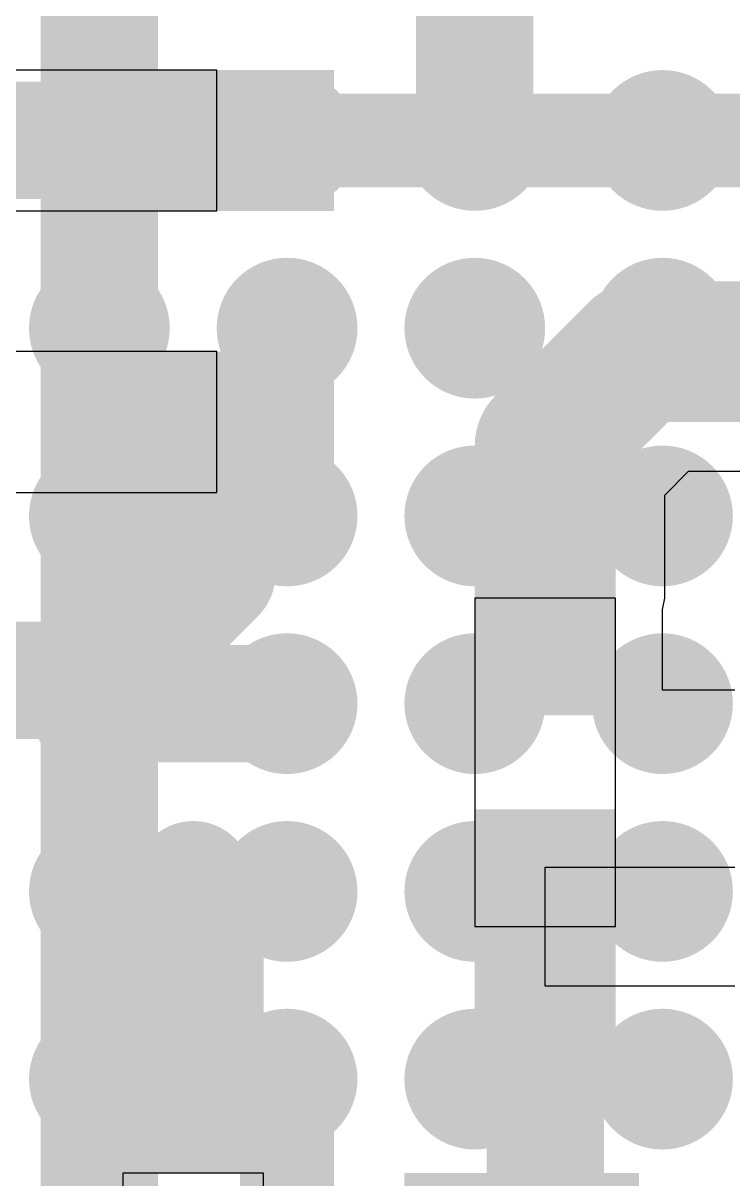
# Model space of a CAD drawing. Header units: millimetres. Extents: x 15 to 122, y 23 to 96.
# Drawn here: x 61.638 to 63.15, y 58.388 to 60.85 of the extents above; entities that cross this region are included whole.
import ezdxf

# ---------------------------------------------------------------- set-up
doc = ezdxf.new("R2010")
doc.units = ezdxf.units.MM
for name, color, linetype in [('Bottom Modules', 3, 'Continuous'), ('BottomLayer', 5, 'Continuous'), ('BottomPaste', 16, 'Continuous'), ('TopLayer', 1, 'Continuous'), ('TopPaste', 8, 'Continuous'), ('TopSolder', 216, 'Continuous')]:
    doc.layers.add(name, color=color, linetype=linetype)

msp = doc.modelspace()

# ---------------------------------------------------------------- linework, layer by layer
at = {"layer": 'Bottom Modules'}
for points in [[(62.05000036, 60.45000356), (62.05000036, 60.75000296), (61.34999922, 60.75000296), (61.34999922, 60.45000356)], [(61.35002208, 60.15000924), (61.35002208, 59.85000984), (62.04999528, 59.85000984), (62.04999528, 60.15000924)], [(62.9000012, 58.92500026), (62.9000012, 59.62502426), (62.60000179999999, 59.62502426), (62.60000179999999, 58.92500026)], [(62.14999761999999, 57.95000094), (62.14999761999999, 58.40000258), (61.84999822, 58.40000258), (61.84999822, 57.95000094)]]:
    msp.add_lwpolyline(points, close=True, dxfattribs=at)
at = {"layer": 'BottomLayer'}
for p, q in [((63.00489812, 59.84442184), (63.05558128, 59.89510499999999)), ((63.05558128, 59.89510499999999), (63.999999, 59.89510499999999)), ((63.00489812, 59.7750011), (63.00489812, 59.84442184)), ((63.00489812, 59.62502426), (63.00489812, 59.7750011)), ((63.000001, 59.60040658), (63.00489812, 59.62502426)), ((63.000001, 59.42899976), (63.000001, 59.60040658)), ((63.1540012, 59.42899976), (63.000001, 59.42899976)), ((62.7500015, 58.79800025999999), (62.7500015, 59.05200026)), ((62.7500015, 59.05200026), (63.1540012, 59.05200026)), ((63.1540012, 58.79800025999999), (62.7500015, 58.79800025999999))]:
    msp.add_line(p, q, dxfattribs=at)
for points, const_width in [([(62.93750176, 60.60000072, 1), (63.06250024, 60.60000072, 1)], 0.12499848), ([(62.00000046, 60.60000325999999, 1), (62.10000025999999, 60.60000325999999, 1)], 0.0999998), ([(62.95000109999999, 60.60000325999999, 1), (63.05000089999999, 60.60000325999999, 1)], 0.0999998), ([(62.95000109999999, 60.60000325999999, 1), (63.05000089999999, 60.60000325999999, 1)], 0.0999998), ([(62.87500252, 60.15000162, 1), (63.02499967999999, 60.15000162, 1)], 0.1499997), ([(62.87500252, 60.15000162, 1), (63.02499967999999, 60.15000162, 1)], 0.1499997), ([(61.86250264, 60.00000192, 1), (61.98750112, 60.00000192, 1)], 0.12499848), ([(61.98749604, 60.00000953999999, 1), (62.11249452, 60.00000953999999, 1)], 0.12499848), ([(61.98749604, 60.00000192, 1), (62.11249452, 60.00000192, 1)], 0.12499848), ([(61.98749604, 60.00000192, 1), (62.11249452, 60.00000192, 1)], 0.12499848), ([(62.67500292, 59.95000202, 1), (62.82500008, 59.95000202, 1)], 0.1499997), ([(62.67500292, 59.95000202, 1), (62.82500008, 59.95000202, 1)], 0.1499997), ([(62.13750082, 59.79999977999999, 1), (62.26249929999999, 59.79999977999999, 1)], 0.12499848), ([(62.67500292, 59.7750011, 1), (62.82500008, 59.7750011, 1)], 0.1499997), ([(62.67500292, 59.7750011, 1), (62.82500008, 59.7750011, 1)], 0.1499997), ([(62.6500017, 59.79999977999999, 1), (62.7500015, 59.79999977999999, 1)], 0.0999998), ([(62.66250104, 59.7750011, 1), (62.78749952, 59.7750011, 1)], 0.12499848), ([(62.6500017, 59.7750011, 1), (62.7500015, 59.7750011, 1)], 0.0999998), ([(62.6500017, 59.7750011, 1), (62.7500015, 59.7750011, 1)], 0.0999998), ([(62.6500017, 59.72853434, 1), (62.7500015, 59.72853434, 1)], 0.0999998), ([(62.6500017, 59.72853434, 1), (62.7500015, 59.72853434, 1)], 0.0999998), ([(62.65000932, 59.72852672, 1), (62.75000911999999, 59.72852672, 1)], 0.0999998), ([(61.98749604, 59.67499368, 1), (62.11249452, 59.67499368, 1)], 0.12499848), ([(61.98749604, 59.67499368, 1), (62.11249452, 59.67499368, 1)], 0.12499848), ([(62.67500292, 59.62502426, 1), (62.82500008, 59.62502426, 1)], 0.1499997), ([(61.76250284, 59.45000048, 1), (61.88750132, 59.45000048, 1)], 0.12499848), ([(61.76250284, 59.45000048, 1), (61.88750132, 59.45000048, 1)], 0.12499848), ([(62.68750226, 59.05000128, 1), (62.81250074, 59.05000128, 1)], 0.12499848), ([(61.93749868, 59.02499752, 1), (62.06249716, 59.02499752, 1)], 0.12499848), ([(61.93749868, 59.02499752, 1), (62.06249716, 59.02499752, 1)], 0.12499848), ([(61.93750121999999, 59.02500006, 1), (62.0624997, 59.02500006, 1)], 0.12499848), ([(61.93750121999999, 59.02500006, 1), (62.0624997, 59.02500006, 1)], 0.12499848), ([(62.68750226, 58.92500026, 1), (62.81250074, 58.92500026, 1)], 0.12499848), ([(62.68750226, 58.80000178, 1), (62.81250074, 58.80000178, 1)], 0.12499848), ([(62.68750226, 58.80000178, 1), (62.81250074, 58.80000178, 1)], 0.12499848), ([(62.68750226, 58.80000178, 1), (62.81250074, 58.80000178, 1)], 0.12499848), ([(61.93749868, 58.77500056, 1), (62.06249716, 58.77500056, 1)], 0.12499848)]:
    msp.add_lwpolyline(points, format="xyb", close=True, dxfattribs=dict(at, const_width=const_width))
for points, const_width in [([(62.05000036, 60.60000325999999), (63.000001, 60.60000325999999)], 0.1999996), ([(63.000001, 60.60000325999999), (63.25000304, 60.60000325999999)], 0.1999996), ([(62.7500015, 59.95000202), (62.95000109999999, 60.15000162)], 0.2999994), ([(62.95000109999999, 60.15000162), (63.999999, 60.15000162)], 0.2999994), ([(62.04999528, 60.00000192), (62.04999528, 60.00000953999999)], 0.2499995), ([(62.04999528, 59.67499368), (62.04999528, 60.00000192)], 0.2499995), ([(62.7500015, 59.7750011), (62.7500015, 59.95000202)], 0.2999994), ([(62.7500015, 59.62502426), (62.7500015, 59.7750011)], 0.2999994), ([(62.70000159999999, 59.7750011), (62.70000159999999, 59.79999977999999)], 0.1999996), ([(62.70000159999999, 59.72853434), (62.70000159999999, 59.7750011)], 0.1999996), ([(62.70000159999999, 59.72853434), (62.70000922, 59.72852672)], 0.1999996), ([(61.82500208, 59.45000048), (62.04999528, 59.67499368)], 0.2499995), ([(61.35000176, 59.45000048), (61.82500208, 59.45000048)], 0.2499995), ([(61.99999792, 59.02499752), (62.00000046, 59.02500006)], 0.2499995), ([(61.99999792, 58.77500056), (61.99999792, 59.02499752)], 0.2499995), ([(62.7500015, 58.80000178), (62.7500015, 58.92500026)], 0.2499995), ([(62.7500015, 58.15000053999999), (62.7500015, 58.80000178)], 0.2499995)]:
    msp.add_lwpolyline(points, dxfattribs=dict(at, const_width=const_width))
for points in [[(62.29999986, 60.45000356), (62.29999986, 60.75000296), (61.80000086, 60.45000356), (61.80000086, 60.75000296)], [(61.79999578, 60.15000924), (61.79999578, 59.85000984), (62.29999478, 60.15000924), (62.29999478, 59.85000984)], [(62.9000012, 59.87502376), (62.60000179999999, 59.87502376), (62.9000012, 59.37502476), (62.60000179999999, 59.37502476)], [(62.9000012, 59.17499976), (62.60000179999999, 59.17499976), (62.9000012, 58.67500076), (62.60000179999999, 58.67500076)], [(62.14999761999999, 58.90000157999999), (61.84999822, 58.90000157999999), (62.14999761999999, 58.40000258), (61.84999822, 58.40000258)], [(62.45000464, 57.80000378), (62.95000364, 57.80000378), (62.45000464, 58.40000258), (62.95000364, 58.40000258)]]:
    msp.add_solid(points, dxfattribs=at)
at = {"layer": 'BottomPaste'}
for points in [[(62.29999986, 60.45000356), (62.29999986, 60.75000296), (61.80000086, 60.45000356), (61.80000086, 60.75000296)], [(62.29999986, 60.45000356), (62.29999986, 60.75000296), (61.80000086, 60.45000356), (61.80000086, 60.75000296)], [(61.79999578, 60.15000924), (61.79999578, 59.85000984), (62.29999478, 60.15000924), (62.29999478, 59.85000984)], [(61.79999578, 60.15000924), (61.79999578, 59.85000984), (62.29999478, 60.15000924), (62.29999478, 59.85000984)], [(62.9000012, 59.87502376), (62.60000179999999, 59.87502376), (62.9000012, 59.37502476), (62.60000179999999, 59.37502476)], [(62.9000012, 59.87502376), (62.60000179999999, 59.87502376), (62.9000012, 59.37502476), (62.60000179999999, 59.37502476)], [(62.9000012, 59.17499976), (62.60000179999999, 59.17499976), (62.9000012, 58.67500076), (62.60000179999999, 58.67500076)], [(62.9000012, 59.17499976), (62.60000179999999, 59.17499976), (62.9000012, 58.67500076), (62.60000179999999, 58.67500076)], [(62.14999761999999, 58.90000157999999), (61.84999822, 58.90000157999999), (62.14999761999999, 58.40000258), (61.84999822, 58.40000258)], [(62.14999761999999, 58.90000157999999), (61.84999822, 58.90000157999999), (62.14999761999999, 58.40000258), (61.84999822, 58.40000258)], [(62.45000464, 57.80000378), (62.95000364, 57.80000378), (62.45000464, 58.40000258), (62.95000364, 58.40000258)], [(62.45000464, 57.80000378), (62.95000364, 57.80000378), (62.45000464, 58.40000258), (62.95000364, 58.40000258)]]:
    msp.add_solid(points, dxfattribs=at)
at = {"layer": 'TopLayer'}
for points, const_width in [([(61.80000086, 60.60000325999999), (61.80000086, 61.00000246)], 0.2499995), ([(62.59999926, 60.60000325999999), (62.59999926, 61.00000246)], 0.2499995), ([(61.80000086, 60.57494107999999), (61.82679786, 60.60173808)], 0.2499995), ([(61.39999912, 60.60000325999999), (61.80000086, 60.60000325999999)], 0.2499995), ([(61.80000086, 60.20000151999999), (61.80000086, 60.57494107999999)], 0.2499995), ([(61.80000086, 59.80000232), (61.80000086, 60.20000151999999)], 0.2499995), ([(61.80000086, 59.40000311999999), (61.80000086, 59.80000232)], 0.2499995), ([(61.80000086, 59.80000232), (62.20000005999999, 59.80000232)], 0.2499995), ([(62.59999926, 59.80000232), (62.60000179999999, 59.79999977999999)], 0.1999996), ([(61.80000086, 59.40000311999999), (62.17513854, 59.40000311999999)], 0.2499995), ([(61.80000086, 59.00000137999999), (61.80000086, 59.40000311999999)], 0.2499995), ([(62.17513854, 59.40000311999999), (62.17681494, 59.40167951999999)], 0.2499995), ([(61.80000086, 58.60000218), (61.80000086, 59.00000137999999)], 0.2499995), ([(61.80000086, 58.20000297999999), (61.80000086, 58.60000218)], 0.2499995), ([(62.20000005999999, 58.20000297999999), (62.20000005999999, 58.60000218)], 0.1999996)]:
    msp.add_lwpolyline(points, dxfattribs=dict(at, const_width=const_width))
for points, const_width in [([(61.72500228, 60.60000325999999, 1), (61.87499944, 60.60000325999999, 1)], 0.1499997), ([(62.12500147999999, 60.60000325999999, 1), (62.27499864, 60.60000325999999, 1)], 0.1499997), ([(62.52500068, 60.60000325999999, 1), (62.67499784, 60.60000325999999, 1)], 0.1499997), ([(62.92500242, 60.60000325999999, 1), (63.07499958, 60.60000325999999, 1)], 0.1499997), ([(61.76429862, 60.60173808, 1), (61.88929709999999, 60.60173808, 1)], 0.12499848), ([(61.76429862, 60.60173808, 1), (61.88929709999999, 60.60173808, 1)], 0.12499848), ([(61.73750162, 60.60000325999999, 1), (61.8625001, 60.60000325999999, 1)], 0.12499848), ([(61.73750162, 60.60000325999999, 1), (61.8625001, 60.60000325999999, 1)], 0.12499848), ([(62.53750002, 60.60000325999999, 1), (62.6624985, 60.60000325999999, 1)], 0.12499848), ([(62.53750002, 60.60000325999999, 1), (62.6624985, 60.60000325999999, 1)], 0.12499848), ([(62.93750176, 60.60000325999999, 1), (63.06250024, 60.60000325999999, 1)], 0.12499848), ([(61.73750162, 60.57494107999999, 1), (61.8625001, 60.57494107999999, 1)], 0.12499848), ([(61.73750162, 60.57494107999999, 1), (61.8625001, 60.57494107999999, 1)], 0.12499848), ([(61.72500228, 60.20000151999999, 1), (61.87499944, 60.20000151999999, 1)], 0.1499997), ([(62.12500147999999, 60.20000151999999, 1), (62.27499864, 60.20000151999999, 1)], 0.1499997), ([(62.52500068, 60.20000151999999, 1), (62.67499784, 60.20000151999999, 1)], 0.1499997), ([(62.92500242, 60.20000151999999, 1), (63.07499958, 60.20000151999999, 1)], 0.1499997), ([(61.73750162, 60.20000151999999, 1), (61.8625001, 60.20000151999999, 1)], 0.12499848), ([(61.73750162, 60.20000151999999, 1), (61.8625001, 60.20000151999999, 1)], 0.12499848), ([(61.73750162, 60.20000151999999, 1), (61.8625001, 60.20000151999999, 1)], 0.12499848), ([(61.72500228, 59.80000232, 1), (61.87499944, 59.80000232, 1)], 0.1499997), ([(62.12500147999999, 59.80000232, 1), (62.27499864, 59.80000232, 1)], 0.1499997), ([(62.52500068, 59.80000232, 1), (62.67499784, 59.80000232, 1)], 0.1499997), ([(62.92500242, 59.80000232, 1), (63.07499958, 59.80000232, 1)], 0.1499997), ([(61.73750162, 59.80000232, 1), (61.8625001, 59.80000232, 1)], 0.12499848), ([(61.73750162, 59.80000232, 1), (61.8625001, 59.80000232, 1)], 0.12499848), ([(61.73750162, 59.80000232, 1), (61.8625001, 59.80000232, 1)], 0.12499848), ([(61.73750162, 59.80000232, 1), (61.8625001, 59.80000232, 1)], 0.12499848), ([(62.13750082, 59.80000232, 1), (62.26249929999999, 59.80000232, 1)], 0.12499848), ([(62.13750082, 59.80000232, 1), (62.26249929999999, 59.80000232, 1)], 0.12499848), ([(62.53750255999999, 59.79999977999999, 1), (62.66250104, 59.79999977999999, 1)], 0.12499848), ([(62.54999935999999, 59.80000232, 1), (62.64999915999999, 59.80000232, 1)], 0.0999998), ([(62.5500019, 59.79999977999999, 1), (62.6500017, 59.79999977999999, 1)], 0.0999998), ([(61.72500228, 59.40000311999999, 1), (61.87499944, 59.40000311999999, 1)], 0.1499997), ([(62.12500147999999, 59.40000311999999, 1), (62.27499864, 59.40000311999999, 1)], 0.1499997), ([(62.52500068, 59.40000311999999, 1), (62.67499784, 59.40000311999999, 1)], 0.1499997), ([(62.92500242, 59.40000311999999, 1), (63.07499958, 59.40000311999999, 1)], 0.1499997), ([(61.73750162, 59.40000311999999, 1), (61.8625001, 59.40000311999999, 1)], 0.12499848), ([(61.73750162, 59.40000311999999, 1), (61.8625001, 59.40000311999999, 1)], 0.12499848), ([(61.73750162, 59.40000311999999, 1), (61.8625001, 59.40000311999999, 1)], 0.12499848), ([(61.73750162, 59.40000311999999, 1), (61.8625001, 59.40000311999999, 1)], 0.12499848), ([(62.1126393, 59.40000311999999, 1), (62.23763778, 59.40000311999999, 1)], 0.12499848), ([(62.1126393, 59.40000311999999, 1), (62.23763778, 59.40000311999999, 1)], 0.12499848), ([(62.1143157, 59.40167951999999, 1), (62.23931417999999, 59.40167951999999, 1)], 0.12499848), ([(62.1143157, 59.40167951999999, 1), (62.23931417999999, 59.40167951999999, 1)], 0.12499848), ([(61.72500228, 59.00000137999999, 1), (61.87499944, 59.00000137999999, 1)], 0.1499997), ([(62.12500147999999, 59.00000137999999, 1), (62.27499864, 59.00000137999999, 1)], 0.1499997), ([(62.52500068, 59.00000137999999, 1), (62.67499784, 59.00000137999999, 1)], 0.1499997), ([(62.92500242, 59.00000137999999, 1), (63.07499958, 59.00000137999999, 1)], 0.1499997), ([(61.73750162, 59.00000137999999, 1), (61.8625001, 59.00000137999999, 1)], 0.12499848), ([(61.73750162, 59.00000137999999, 1), (61.8625001, 59.00000137999999, 1)], 0.12499848), ([(61.73750162, 59.00000137999999, 1), (61.8625001, 59.00000137999999, 1)], 0.12499848), ([(61.72500228, 58.60000218, 1), (61.87499944, 58.60000218, 1)], 0.1499997), ([(62.12500147999999, 58.60000218, 1), (62.27499864, 58.60000218, 1)], 0.1499997), ([(62.52500068, 58.60000218, 1), (62.67499784, 58.60000218, 1)], 0.1499997), ([(62.92500242, 58.60000218, 1), (63.07499958, 58.60000218, 1)], 0.1499997), ([(61.73750162, 58.60000218, 1), (61.8625001, 58.60000218, 1)], 0.12499848), ([(61.73750162, 58.60000218, 1), (61.8625001, 58.60000218, 1)], 0.12499848), ([(61.73750162, 58.60000218, 1), (61.8625001, 58.60000218, 1)], 0.12499848), ([(62.53750002, 58.60000218, 1), (62.6624985, 58.60000218, 1)], 0.12499848), ([(62.15000016, 58.60000218, 1), (62.24999996, 58.60000218, 1)], 0.0999998)]:
    msp.add_lwpolyline(points, format="xyb", close=True, dxfattribs=dict(at, const_width=const_width))
at = {"layer": 'TopPaste', "const_width": 0.1499997}
for points in [[(61.72500228, 60.60000325999999, 1), (61.87499944, 60.60000325999999, 1)], [(61.72500228, 60.60000325999999, 1), (61.87499944, 60.60000325999999, 1)], [(62.12500147999999, 60.60000325999999, 1), (62.27499864, 60.60000325999999, 1)], [(62.12500147999999, 60.60000325999999, 1), (62.27499864, 60.60000325999999, 1)], [(62.52500068, 60.60000325999999, 1), (62.67499784, 60.60000325999999, 1)], [(62.52500068, 60.60000325999999, 1), (62.67499784, 60.60000325999999, 1)], [(62.92500242, 60.60000325999999, 1), (63.07499958, 60.60000325999999, 1)], [(62.92500242, 60.60000325999999, 1), (63.07499958, 60.60000325999999, 1)], [(61.72500228, 60.20000151999999, 1), (61.87499944, 60.20000151999999, 1)], [(61.72500228, 60.20000151999999, 1), (61.87499944, 60.20000151999999, 1)], [(62.12500147999999, 60.20000151999999, 1), (62.27499864, 60.20000151999999, 1)], [(62.12500147999999, 60.20000151999999, 1), (62.27499864, 60.20000151999999, 1)], [(62.52500068, 60.20000151999999, 1), (62.67499784, 60.20000151999999, 1)], [(62.52500068, 60.20000151999999, 1), (62.67499784, 60.20000151999999, 1)], [(62.92500242, 60.20000151999999, 1), (63.07499958, 60.20000151999999, 1)], [(62.92500242, 60.20000151999999, 1), (63.07499958, 60.20000151999999, 1)], [(61.72500228, 59.80000232, 1), (61.87499944, 59.80000232, 1)], [(61.72500228, 59.80000232, 1), (61.87499944, 59.80000232, 1)], [(62.12500147999999, 59.80000232, 1), (62.27499864, 59.80000232, 1)], [(62.12500147999999, 59.80000232, 1), (62.27499864, 59.80000232, 1)], [(62.52500068, 59.80000232, 1), (62.67499784, 59.80000232, 1)], [(62.52500068, 59.80000232, 1), (62.67499784, 59.80000232, 1)], [(62.92500242, 59.80000232, 1), (63.07499958, 59.80000232, 1)], [(62.92500242, 59.80000232, 1), (63.07499958, 59.80000232, 1)], [(61.72500228, 59.40000311999999, 1), (61.87499944, 59.40000311999999, 1)], [(61.72500228, 59.40000311999999, 1), (61.87499944, 59.40000311999999, 1)], [(62.12500147999999, 59.40000311999999, 1), (62.27499864, 59.40000311999999, 1)], [(62.12500147999999, 59.40000311999999, 1), (62.27499864, 59.40000311999999, 1)], [(62.52500068, 59.40000311999999, 1), (62.67499784, 59.40000311999999, 1)], [(62.52500068, 59.40000311999999, 1), (62.67499784, 59.40000311999999, 1)], [(62.92500242, 59.40000311999999, 1), (63.07499958, 59.40000311999999, 1)], [(62.92500242, 59.40000311999999, 1), (63.07499958, 59.40000311999999, 1)], [(61.72500228, 59.00000137999999, 1), (61.87499944, 59.00000137999999, 1)], [(61.72500228, 59.00000137999999, 1), (61.87499944, 59.00000137999999, 1)], [(62.12500147999999, 59.00000137999999, 1), (62.27499864, 59.00000137999999, 1)], [(62.12500147999999, 59.00000137999999, 1), (62.27499864, 59.00000137999999, 1)], [(62.52500068, 59.00000137999999, 1), (62.67499784, 59.00000137999999, 1)], [(62.52500068, 59.00000137999999, 1), (62.67499784, 59.00000137999999, 1)], [(62.92500242, 59.00000137999999, 1), (63.07499958, 59.00000137999999, 1)], [(62.92500242, 59.00000137999999, 1), (63.07499958, 59.00000137999999, 1)], [(61.72500228, 58.60000218, 1), (61.87499944, 58.60000218, 1)], [(61.72500228, 58.60000218, 1), (61.87499944, 58.60000218, 1)], [(62.12500147999999, 58.60000218, 1), (62.27499864, 58.60000218, 1)], [(62.12500147999999, 58.60000218, 1), (62.27499864, 58.60000218, 1)], [(62.52500068, 58.60000218, 1), (62.67499784, 58.60000218, 1)], [(62.52500068, 58.60000218, 1), (62.67499784, 58.60000218, 1)], [(62.92500242, 58.60000218, 1), (63.07499958, 58.60000218, 1)], [(62.92500242, 58.60000218, 1), (63.07499958, 58.60000218, 1)]]:
    msp.add_lwpolyline(points, format="xyb", close=True, dxfattribs=at)
at = {"layer": 'TopSolder', "const_width": 0.10999978}
for points in [[(61.74500224, 60.60000325999999, 1), (61.85499948, 60.60000325999999, 1)], [(61.74500224, 60.60000325999999, 1), (61.85499948, 60.60000325999999, 1)], [(62.14500143999999, 60.60000325999999, 1), (62.25499868, 60.60000325999999, 1)], [(62.14500143999999, 60.60000325999999, 1), (62.25499868, 60.60000325999999, 1)], [(62.54500064, 60.60000325999999, 1), (62.65499788, 60.60000325999999, 1)], [(62.54500064, 60.60000325999999, 1), (62.65499788, 60.60000325999999, 1)], [(62.94500238, 60.60000325999999, 1), (63.05499962, 60.60000325999999, 1)], [(62.94500238, 60.60000325999999, 1), (63.05499962, 60.60000325999999, 1)], [(61.74500224, 60.20000151999999, 1), (61.85499948, 60.20000151999999, 1)], [(61.74500224, 60.20000151999999, 1), (61.85499948, 60.20000151999999, 1)], [(62.14500143999999, 60.20000151999999, 1), (62.25499868, 60.20000151999999, 1)], [(62.14500143999999, 60.20000151999999, 1), (62.25499868, 60.20000151999999, 1)], [(62.54500064, 60.20000151999999, 1), (62.65499788, 60.20000151999999, 1)], [(62.54500064, 60.20000151999999, 1), (62.65499788, 60.20000151999999, 1)], [(62.94500238, 60.20000151999999, 1), (63.05499962, 60.20000151999999, 1)], [(62.94500238, 60.20000151999999, 1), (63.05499962, 60.20000151999999, 1)], [(61.74500224, 59.80000232, 1), (61.85499948, 59.80000232, 1)], [(61.74500224, 59.80000232, 1), (61.85499948, 59.80000232, 1)], [(62.14500143999999, 59.80000232, 1), (62.25499868, 59.80000232, 1)], [(62.14500143999999, 59.80000232, 1), (62.25499868, 59.80000232, 1)], [(62.54500064, 59.80000232, 1), (62.65499788, 59.80000232, 1)], [(62.54500064, 59.80000232, 1), (62.65499788, 59.80000232, 1)], [(62.94500238, 59.80000232, 1), (63.05499962, 59.80000232, 1)], [(62.94500238, 59.80000232, 1), (63.05499962, 59.80000232, 1)], [(61.74500224, 59.40000311999999, 1), (61.85499948, 59.40000311999999, 1)], [(61.74500224, 59.40000311999999, 1), (61.85499948, 59.40000311999999, 1)], [(62.14500143999999, 59.40000311999999, 1), (62.25499868, 59.40000311999999, 1)], [(62.14500143999999, 59.40000311999999, 1), (62.25499868, 59.40000311999999, 1)], [(62.54500064, 59.40000311999999, 1), (62.65499788, 59.40000311999999, 1)], [(62.54500064, 59.40000311999999, 1), (62.65499788, 59.40000311999999, 1)], [(62.94500238, 59.40000311999999, 1), (63.05499962, 59.40000311999999, 1)], [(62.94500238, 59.40000311999999, 1), (63.05499962, 59.40000311999999, 1)], [(61.74500224, 59.00000137999999, 1), (61.85499948, 59.00000137999999, 1)], [(61.74500224, 59.00000137999999, 1), (61.85499948, 59.00000137999999, 1)], [(62.14500143999999, 59.00000137999999, 1), (62.25499868, 59.00000137999999, 1)], [(62.14500143999999, 59.00000137999999, 1), (62.25499868, 59.00000137999999, 1)], [(62.54500064, 59.00000137999999, 1), (62.65499788, 59.00000137999999, 1)], [(62.54500064, 59.00000137999999, 1), (62.65499788, 59.00000137999999, 1)], [(62.94500238, 59.00000137999999, 1), (63.05499962, 59.00000137999999, 1)], [(62.94500238, 59.00000137999999, 1), (63.05499962, 59.00000137999999, 1)], [(61.74500224, 58.60000218, 1), (61.85499948, 58.60000218, 1)], [(61.74500224, 58.60000218, 1), (61.85499948, 58.60000218, 1)], [(62.14500143999999, 58.60000218, 1), (62.25499868, 58.60000218, 1)], [(62.14500143999999, 58.60000218, 1), (62.25499868, 58.60000218, 1)], [(62.54500064, 58.60000218, 1), (62.65499788, 58.60000218, 1)], [(62.54500064, 58.60000218, 1), (62.65499788, 58.60000218, 1)], [(62.94500238, 58.60000218, 1), (63.05499962, 58.60000218, 1)], [(62.94500238, 58.60000218, 1), (63.05499962, 58.60000218, 1)]]:
    msp.add_lwpolyline(points, format="xyb", close=True, dxfattribs=at)

doc.saveas('drawing.dxf')
